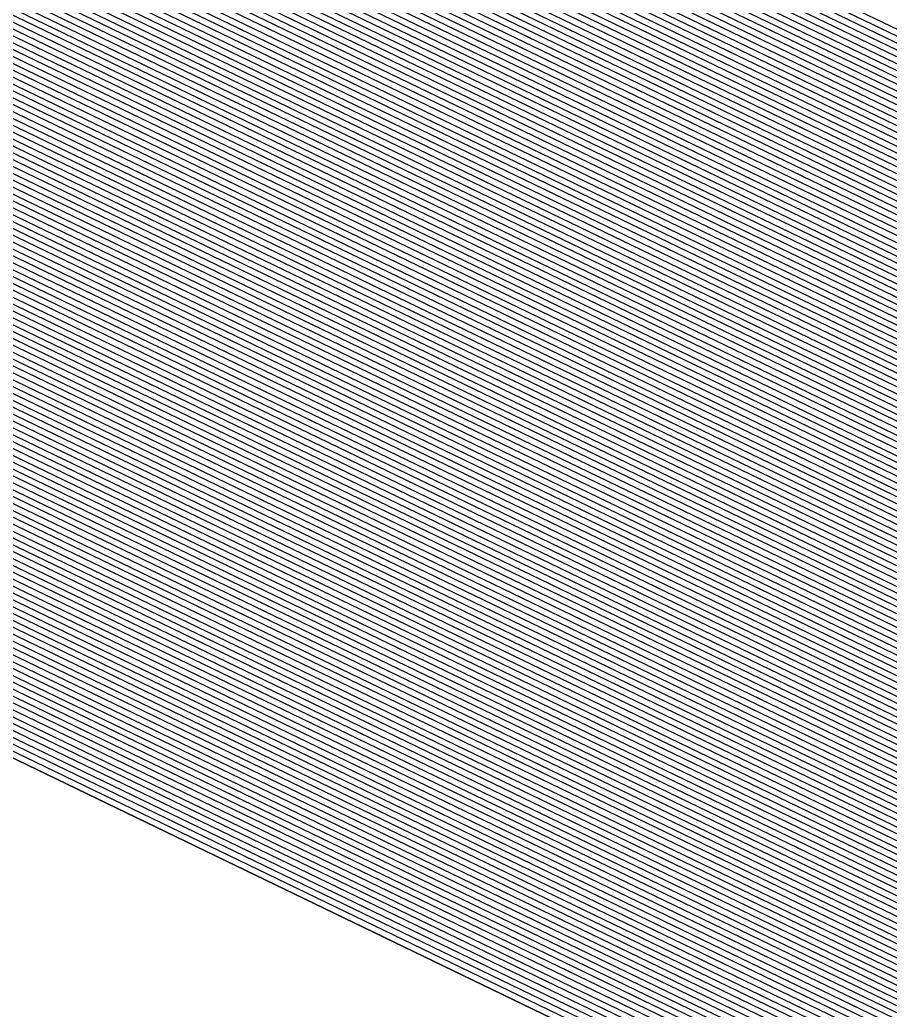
# Model space of a CAD drawing. Extents: x 7084 to 11035, y 13750 to 16729.
# Drawn here: x 8633.76 to 8634.0762, y 15535.5847 to 15535.9448 of the extents above; entities that cross this region are included whole.
import ezdxf

# ---------------------------------------------------------------- set-up
doc = ezdxf.new("R2010")
doc.units = 0
doc.layers.add('Default', color=7, linetype='Continuous')

msp = doc.modelspace()

# ---------------------------------------------------------------- linework, layer by layer
at = {"layer": 'Default'}
for points in [[(8394.48652, 15536.64044), (8572.80624, 15564.07428), (8573.08196, 15564.46488), (8705.67874, 15500.45265), (8706.06804, 15500.35114), (8706.48562, 15500.61213), (8706.05785, 15501.13045), (8705.8166, 15500.8942), (8573.21982, 15564.90643), (8573.46107, 15565.14268), (8766.77713, 15959.30198), (8767.2941, 15959.6696), (8768.1672, 15959.87639), (8907.28024, 16183.6303), (9324.61936, 15895.23642)], [(9884.52249, 16039.10069), (9328.74452, 15891.43067), (9326.84896, 15892.15443), (9324.98788, 15892.80925), (9321.67928, 15892.91265), (8908.53452, 16178.4081), (8770.8196, 15956.90298), (8768.2003, 15956.28262), (8766.64939, 15955.17975), (8575.2762, 15564.98185), (8574.55245, 15564.27309), (8705.8166, 15500.9042), (8706.54036, 15501.61296), (8707.82365, 15500.058), (8706.57091, 15499.27503), (8705.40302, 15499.57955), (8574.13887, 15562.94844), (8573.31172, 15561.77664), (8396.78416, 15534.61852)], [(10196.55539, 15321.77524), (10199.03684, 15332.52819), (10199.10577, 15340.73076), (10174.88826, 15655.81024), (9889.12229, 16029.05818), (9878.71399, 16031.88428), (9331.39963, 15886.46304), (9327.60853, 15887.91056), (9323.88636, 15889.22021), (9317.26916, 15889.427), (8910.41595, 16170.57481), (8774.79821, 15952.44285), (8769.55959, 15951.20213), (8766.45778, 15948.9964), (8577.99891, 15564.74059), (8576.55139, 15563.32308), (8705.8166, 15500.9192), (8707.26411, 15502.33671), (8709.83071, 15499.22679), (8707.32521, 15497.66086), (8704.98945, 15498.26989), (8575.72424, 15560.67378), (8574.06994, 15558.33018), (8400.23062, 15531.58563)], [(8401.37944, 15530.57467), (8574.32268, 15557.18136), (8576.2527, 15559.91556), (8704.85159, 15497.83334), (8707.57665, 15497.1228), (8710.49973, 15498.94972), (8707.50536, 15502.57796), (8705.8166, 15500.9242), (8577.21771, 15563.00641), (8578.90647, 15564.66018), (8766.39391, 15946.93528), (8770.01269, 15949.50864), (8776.12441, 15950.95615), (8911.04309, 16167.96371)], [(8400.78205, 15522.55592), (8403.67708, 15528.55275), (8574.82816, 15554.88372), (8577.30961, 15558.39912), (8704.57587, 15496.96024), (8708.07952, 15496.04668), (8711.83776, 15498.39559), (8707.98787, 15503.06047), (8705.8166, 15500.9342), (8578.55034, 15562.37307), (8580.72161, 15564.49934), (8766.26617, 15942.81304), (8770.91889, 15946.12164), (8778.77681, 15947.98273), (8912.29737, 16162.74151)], [(8339.57665, 15523.77211), (8402.02278, 15520.04), (8405.4003, 15527.03631), (8575.20728, 15553.1605), (8578.1023, 15557.26178), (8704.36909, 15496.30541), (8708.45667, 15495.2396), (8712.84129, 15497.97998), (8708.34975, 15503.42235), (8705.8166, 15500.9417), (8579.54981, 15561.89807), (8582.08296, 15564.37872), (8766.17037, 15939.72137), (8771.59853, 15943.5814), (8780.76612, 15945.75267), (8913.23808, 16158.82486), (9310.65397, 15884.19852)], [(10164.84143, 15650.09507), (9887.91358, 16011.79927), (9867.09697, 16017.45146), (9336.70987, 15876.52779), (9329.12766, 15879.42281), (9321.68331, 15882.04212), (9308.44891, 15882.4557), (8914.17879, 16154.90821), (8782.75542, 15943.52261), (8772.27818, 15941.04116), (8766.07456, 15936.62969), (8583.44431, 15564.25809), (8580.54929, 15561.42307), (8705.8166, 15500.9492), (8708.71162, 15503.78422), (8713.84482, 15497.56438), (8708.83382, 15494.43251), (8704.1623, 15495.65059), (8578.89498, 15556.12445), (8575.58639, 15551.43727), (8407.12353, 15525.51987), (8403.2635, 15517.52409), (8341.31167, 15521.22665)], [(8341.89001, 15520.37817), (8403.67707, 15516.68545), (8407.69794, 15525.01439), (8575.71276, 15550.86286), (8579.15921, 15555.74534), (8704.09337, 15495.43231), (8708.95954, 15494.16348), (8714.17933, 15497.42585), (8708.83225, 15503.90485), (8705.8166, 15500.9517), (8580.88244, 15561.26473), (8583.89809, 15564.21788), (8766.04263, 15935.59913), (8772.50473, 15940.19441), (8783.41852, 15942.77926), (8914.49236, 16153.60266), (9307.71389, 15881.87476), (9321.49972, 15881.44394), (9329.25425, 15878.7155), (9337.15239, 15875.69985), (9866.12889, 16016.24873)], [(10157.3063, 15645.8087), (9887.00704, 15998.85508), (9858.38421, 16006.62685), (9340.69254, 15869.07635), (9330.267, 15873.057), (9320.03103, 15876.65855), (9301.83373, 15877.22722), (8917.00093, 16143.15827), (8788.72332, 15936.83243), (8774.31713, 15933.42043), (8765.78715, 15927.35466), (8587.52836, 15563.89621), (8583.54771, 15559.99805), (8705.8166, 15500.9717), (8709.79726, 15504.86986), (8716.8554, 15496.31757), (8709.96528, 15492.01125), (8703.54193, 15493.68611), (8581.27304, 15552.71246), (8576.72372, 15546.26758), (8412.29322, 15520.97054), (8406.98567, 15509.97635), (8346.51674, 15513.59029)], [(8349.40844, 15509.34786), (8409.05355, 15505.78316), (8415.16527, 15518.44314), (8577.35557, 15543.39553), (8582.59418, 15550.81691), (8703.19729, 15492.59473), (8710.59387, 15490.66611), (8718.52795, 15495.6249), (8710.40039, 15505.47299), (8705.8166, 15500.9842), (8585.21349, 15559.20638), (8589.79728, 15563.69517), (8765.62747, 15922.20187), (8775.44987, 15929.1867), (8792.03883, 15933.11566), (8918.56878, 16136.63052), (9298.15863, 15874.32251)], [(8353.45682, 15503.40846), (8411.94858, 15499.91269), (8419.18614, 15514.90478), (8578.24016, 15539.37466), (8584.44378, 15548.16314), (8702.71478, 15491.0668), (8711.47389, 15488.78291), (8720.86951, 15494.65516), (8711.24477, 15506.31737), (8705.8166, 15501.0017), (8587.5456, 15558.09804), (8592.97377, 15563.41371), (8765.40393, 15914.98796), (8777.03572, 15923.25946), (8796.68053, 15927.91218), (8920.76377, 16127.49167), (9293.01349, 15870.25592)], [(8356.34853, 15499.16604), (8414.01645, 15495.7195), (8422.05819, 15512.37738), (8578.87201, 15536.50261), (8585.76493, 15546.26759), (8702.37014, 15489.97543), (8712.10248, 15487.43777), (8722.54206, 15493.96249), (8711.8479, 15506.9205), (8705.8166, 15501.0142), (8589.21139, 15557.30636), (8595.24269, 15563.21266), (8765.24425, 15909.83516), (8778.16846, 15919.02573), (8799.99604, 15924.19541), (8922.33163, 16120.96393), (9289.33839, 15867.35121), (9316.91005, 15866.48959), (9332.4191, 15861.0327)], [(8357.50521, 15497.46907), (8414.8436, 15494.04222), (8423.20701, 15511.36641), (8579.12475, 15535.35379), (8586.29338, 15545.50937), (8702.23228, 15489.53887), (8712.35392, 15486.89971), (8723.21107, 15493.68543), (8712.08915, 15507.16175), (8705.8166, 15501.0192), (8589.8777, 15556.98969), (8596.15026, 15563.13225), (8765.18038, 15907.77405), (8778.62156, 15917.33223), (8801.32224, 15922.7087), (8922.95877, 16118.35283)], [(10139.72434, 15635.80716), (9884.8918, 15968.65198), (9838.05444, 15981.36941), (9349.98545, 15851.68965), (9332.92548, 15858.20345), (9316.1757, 15864.09689), (9286.39831, 15865.02745), (8923.58591, 16115.74173), (8802.64844, 15921.222), (8779.07466, 15915.63874), (8765.11651, 15905.71293), (8597.05782, 15563.05183), (8590.54402, 15556.67302), (8705.8166, 15501.0242), (8712.3304, 15507.403), (8723.88009, 15493.40836), (8712.60535, 15486.36165), (8702.09442, 15489.10232), (8586.82184, 15544.75115), (8579.37749, 15534.20497), (8424.35583, 15510.35545), (8415.67075, 15492.36495), (8358.66189, 15495.7721)], [(8359.24023, 15494.92361), (8416.08432, 15491.52631), (8424.93024, 15509.84997), (8579.50386, 15533.63056), (8587.08607, 15544.37204), (8702.02549, 15488.88405), (8712.73107, 15486.09262), (8724.2146, 15493.26982), (8712.45103, 15507.52363), (8705.8166, 15501.0267), (8590.87718, 15556.51469), (8597.51161, 15563.01162), (8765.08458, 15904.68237), (8779.30121, 15914.79199), (8803.31154, 15920.47864), (8923.89948, 16114.43618), (9285.66329, 15864.4465)], [(8367.33699, 15483.04482), (8421.87438, 15479.78538), (8432.97197, 15502.77325), (8581.27305, 15525.58883), (8590.78527, 15539.06449), (8701.06048, 15485.82819), (8714.49112, 15482.32622), (8728.89773, 15491.33035), (8714.13979, 15509.21239), (8705.8166, 15501.0617), (8595.54138, 15554.298), (8603.86458, 15562.4487), (8764.63748, 15890.25455), (8782.4729, 15902.93752), (8812.59495, 15910.07169), (8928.28946, 16096.15848), (9275.373, 15856.31332), (9313.4219, 15855.12428), (9334.82439, 15847.59377), (9356.62325, 15839.27058), (9823.53317, 15963.32839), (9883.38091, 15947.07833), (10127.1658, 15628.6632), (10147.82558, 15359.87118)], [(8373.1204, 15474.55997), (8426.01013, 15471.399), (8438.71607, 15497.71844), (8582.53675, 15519.84473), (8593.42755, 15535.27339), (8700.37119, 15483.64544), (8715.74829, 15479.63593), (8732.24282, 15489.945), (8715.34605, 15510.41865), (8705.8166, 15501.0867), (8598.87296, 15552.71465), (8608.40242, 15562.04661), (8764.31813, 15879.94896), (8784.73839, 15894.47005), (8819.22596, 15902.63815), (8931.42517, 16083.10299)], [(8375.43376, 15471.16602), (8427.66443, 15468.04445), (8441.01371, 15495.69652), (8583.04223, 15517.54709), (8594.48447, 15533.75695), (8700.09547, 15482.77233), (8716.25116, 15478.55982), (8733.58086, 15489.39087), (8715.82856, 15510.90116), (8705.8166, 15501.0967), (8600.20559, 15552.08132), (8610.21755, 15561.88577), (8764.1904, 15875.82672), (8785.64459, 15891.08306), (8821.87836, 15899.66474), (8932.67945, 16077.88079), (9265.08272, 15848.18013), (9310.85168, 15846.74984), (9336.5967, 15837.6914), (9362.81852, 15827.67945), (9809.97999, 15946.49009)], [(8378.32546, 15466.9236), (8429.7323, 15463.85126), (8443.88576, 15493.16912), (8583.67408, 15514.67504), (8595.80561, 15531.8614), (8699.75083, 15481.68096), (8716.87975, 15477.21468), (8735.2534, 15488.6982), (8716.43169, 15511.50429), (8705.8166, 15501.1092), (8601.87138, 15551.28964), (8612.48647, 15561.68473), (8764.03072, 15870.67393), (8786.77733, 15886.84932), (8825.19387, 15895.94797), (8934.2473, 16071.35304), (9261.40762, 15845.27543), (9309.93374, 15843.75897), (9337.22967, 15834.15484)], [(10107.90936, 15617.70914), (9881.06421, 15913.99874), (9801.26723, 15935.66548), (9366.80119, 15820.228), (9337.73605, 15831.3256), (9309.1994, 15841.36627), (9258.46754, 15842.95166), (8935.50159, 16066.13085), (8827.84627, 15892.97456), (8787.68353, 15883.46233), (8763.90298, 15866.5517), (8614.30161, 15561.5239), (8603.20401, 15550.6563), (8705.8166, 15501.1192), (8716.91419, 15511.98679), (8736.59144, 15488.14406), (8717.38262, 15476.13856), (8699.47511, 15480.80785), (8596.86252, 15530.34496), (8584.17956, 15512.3774), (8446.1834, 15491.14719), (8431.3866, 15460.4967), (8380.63883, 15463.52966)], [(8382.37385, 15460.9842), (8432.62733, 15457.98079), (8447.90663, 15489.63075), (8584.55867, 15510.65417), (8597.65521, 15529.20763), (8699.26832, 15480.15303), (8717.75978, 15475.33148), (8737.59497, 15487.72846), (8717.27607, 15512.34867), (8705.8166, 15501.1267), (8604.20349, 15550.1813), (8615.66296, 15561.40327), (8763.80717, 15863.46002), (8788.36318, 15880.92209), (8829.83557, 15890.74449), (8936.4423, 16062.2142), (9256.26248, 15841.20883)], [(8391.6273, 15447.40844), (8439.24453, 15444.56258), (8457.09718, 15481.54306), (8586.5806, 15501.46362), (8601.88286, 15523.14186), (8698.16545, 15476.66062), (8719.77126, 15471.02702), (8742.94711, 15485.51191), (8719.20609, 15514.27869), (8705.8166, 15501.1667), (8609.53401, 15547.64794), (8622.9235, 15560.75993), (8763.29622, 15846.97108), (8791.98797, 15867.37413), (8840.44518, 15878.85083), (8941.45943, 16041.32541), (9244.50215, 15831.91377)], [(8392.78398, 15445.71147), (8440.07167, 15442.88531), (8458.246, 15480.5321), (8586.83334, 15500.3148), (8602.41132, 15522.38364), (8698.02759, 15476.22407), (8720.02269, 15470.48896), (8743.61613, 15485.23484), (8719.44734, 15514.51994), (8705.8166, 15501.1717), (8610.20033, 15547.33127), (8623.83106, 15560.67951), (8763.23235, 15844.90996), (8792.44107, 15865.68063), (8841.77138, 15877.36413), (8942.08657, 16038.71431)], [(8116.07554, 15274.47848), (8406.08581, 15426.19631), (8449.5839, 15423.59663), (8471.45743, 15468.90605), (8589.73985, 15487.10337), (8608.48858, 15513.66411), (8696.44222, 15471.20373), (8722.9142, 15464.3013), (8751.30984, 15482.04856), (8722.22174, 15517.29434), (8705.8166, 15501.2292), (8617.86295, 15543.68957), (8634.26809, 15559.75471), (8762.49784, 15821.20711), (8797.6517, 15846.20544), (8857.0227, 15860.26699), (8949.29869, 16008.68667)], [(10062.69861, 15591.99089), (9875.625, 15836.33362), (9748.99066, 15870.71779), (9390.69725, 15775.51935), (9344.57212, 15793.13075), (9299.2857, 15809.06486), (9218.77644, 15811.5808), (8952.43439, 15995.63117), (8863.65371, 15852.83345), (8799.91719, 15837.73797), (8762.17849, 15810.90152), (8638.80593, 15559.35262), (8621.19453, 15542.10623), (8705.8166, 15501.2542), (8723.428, 15518.5006), (8754.65493, 15480.66322), (8724.17138, 15461.61101), (8695.75293, 15469.02098), (8611.13086, 15509.873), (8591.00356, 15481.35928), (8477.20152, 15463.85125), (8453.71965, 15415.21025), (8411.86921, 15417.71145), (8132.84418, 15271.74051)], [(8136.19791, 15271.19292), (8413.02589, 15416.01448), (8454.5468, 15413.53298), (8478.35034, 15462.84029), (8591.2563, 15480.21046), (8611.65932, 15509.11478), (8695.61507, 15468.58443), (8724.42281, 15461.07296), (8755.32395, 15480.38615), (8723.66925, 15518.74185), (8705.8166, 15501.2592), (8621.86085, 15541.78956), (8639.71349, 15559.2722), (8762.11462, 15808.84041), (8800.37029, 15836.04447), (8864.97991, 15851.34675), (8953.06153, 15993.02007), (9217.3064, 15810.41892), (9298.91852, 15807.86851), (9344.82531, 15791.71612), (9391.58229, 15773.86348), (9747.05449, 15868.31232)], [(8147.93596, 15269.27634), (8417.07428, 15410.07509), (8457.44182, 15407.66251), (8482.37121, 15459.30192), (8592.14089, 15476.18959), (8613.50892, 15506.46101), (8695.13257, 15467.0565), (8725.30284, 15459.18976), (8757.66551, 15479.41641), (8724.51363, 15519.58623), (8705.8166, 15501.2767), (8624.19295, 15540.68121), (8642.88998, 15558.99074), (8761.89107, 15801.62649), (8801.95613, 15830.11724), (8869.62162, 15846.14327), (8955.25653, 15983.88123)], [(8161.35087, 15267.08597), (8421.701, 15403.2872), (8460.75043, 15400.95341), (8486.96649, 15455.25808), (8593.15185, 15471.59431), (8615.62275, 15503.42813), (8694.58113, 15465.31029), (8726.30858, 15457.03753), (8760.34159, 15478.30814), (8725.47864, 15520.55124), (8705.8166, 15501.2967), (8626.85821, 15539.41454), (8646.52025, 15558.66907), (8761.6356, 15793.38202), (8803.76853, 15823.34326), (8874.92642, 15840.19644), (8957.76509, 15973.43683), (9206.2811, 15801.70479), (9296.16472, 15798.8959), (9346.72422, 15781.10644), (9398.22008, 15761.44441), (9732.53323, 15850.2713)], [(8168.05833, 15265.99078), (8424.01436, 15399.89326), (8462.40473, 15397.59885), (8489.26413, 15453.23616), (8593.65733, 15469.29667), (8616.67966, 15501.91169), (8694.30542, 15464.43719), (8726.81145, 15455.96141), (8761.67962, 15477.754), (8725.96114, 15521.03374), (8705.8166, 15501.3067), (8628.19084, 15538.7812), (8648.33539, 15558.50824), (8761.50785, 15789.25979), (8804.67472, 15819.95627), (8877.57883, 15837.22302), (8959.01937, 15968.21463), (9203.34102, 15799.38103), (9295.43037, 15796.5032)], [(8282.4919, 15801.4497), (8572.5535, 15565.2231), (8705.8166, 15500.8892), (8572.5535, 15565.2231), (8766.841, 15961.3631)], [(8393.91211, 15537.14592), (8572.67987, 15564.64869), (8572.81773, 15564.84399), (8705.74767, 15500.67092), (8705.94232, 15500.62017), (8706.15111, 15500.75067), (8705.93723, 15501.00983), (8705.8166, 15500.8917), (8572.88666, 15565.06477), (8573.00728, 15565.18289), (8766.80906, 15960.33254)], [(8395.06093, 15536.13496), (8572.93261, 15563.49987), (8573.34619, 15564.08577), (8705.60981, 15500.23437), (8706.19375, 15500.08211), (8706.82013, 15500.4736), (8706.17848, 15501.25108), (8705.8166, 15500.8967), (8573.55297, 15564.7481), (8573.91485, 15565.10247), (8766.74519, 15958.27142)], [(8395.63534, 15535.62948), (8573.05898, 15562.92546), (8573.61041, 15563.70666), (8705.54088, 15500.0161), (8706.31947, 15499.81309), (8707.15464, 15500.33506), (8706.2991, 15501.3717), (8705.8166, 15500.8992), (8573.88613, 15564.58976), (8574.36864, 15565.06227), (8766.71326, 15957.24087)], [(8573.87464, 15563.32755), (8705.47195, 15499.79782), (8706.44519, 15499.54406), (8707.48915, 15500.19653), (8706.41973, 15501.49233), (8705.8166, 15500.9017), (8574.21929, 15564.43143), (8574.82242, 15565.02206), (8766.68132, 15956.21031)], [(8397.35857, 15534.11304), (8573.43809, 15561.20223), (8574.4031, 15562.56933), (8705.3341, 15499.36127), (8706.69662, 15499.006), (8708.15816, 15499.91946), (8706.66098, 15501.73358), (8705.8166, 15500.9067), (8574.8856, 15564.11476), (8575.72999, 15564.94164), (8766.61745, 15954.14919), (8768.42684, 15955.43587)], [(8397.93298, 15533.60756), (8573.56446, 15560.62782), (8574.66733, 15562.19022), (8705.26517, 15499.143), (8706.82234, 15498.73697), (8708.49267, 15499.78093), (8706.78161, 15501.85421), (8705.8166, 15500.9092), (8575.21876, 15563.95642), (8576.18377, 15564.90143), (8766.58552, 15953.11863)], [(8398.50739, 15533.10208), (8573.69083, 15560.05341), (8574.93156, 15561.81111), (8705.19624, 15498.92472), (8706.94806, 15498.46794), (8708.82718, 15499.64239), (8706.90223, 15501.97483), (8705.8166, 15500.9117), (8575.55192, 15563.79809), (8576.63755, 15564.86122), (8766.55358, 15952.08807)], [(8399.0818, 15532.5966), (8573.8172, 15559.479), (8575.19578, 15561.432), (8705.12731, 15498.70644), (8707.07378, 15498.19891), (8709.16169, 15499.50386), (8707.02286, 15502.09546), (8705.8166, 15500.9142), (8575.88508, 15563.63975), (8577.09134, 15564.82101), (8766.52165, 15951.05751)], [(8399.65621, 15532.09111), (8573.94357, 15558.90459), (8575.46001, 15561.05289), (8705.05838, 15498.48817), (8707.19949, 15497.92988), (8709.4962, 15499.36532), (8707.14349, 15502.21609), (8705.8166, 15500.9167), (8576.21824, 15563.48142), (8577.54512, 15564.7808), (8766.48971, 15950.02695)], [(8400.80503, 15531.08015), (8574.19631, 15557.75577), (8575.98847, 15560.29467), (8704.92052, 15498.05162), (8707.45093, 15497.39183), (8710.16522, 15499.08826), (8707.38474, 15502.45734), (8705.8166, 15500.9217), (8576.88455, 15563.16475), (8578.45269, 15564.70039), (8766.42585, 15947.96584)], [(8399.54133, 15525.07183), (8401.95385, 15530.06919), (8574.44905, 15556.60695), (8576.51693, 15559.53645), (8704.78266, 15497.61507), (8707.70236, 15496.85377), (8710.83424, 15498.81119), (8707.62599, 15502.69859), (8705.8166, 15500.9267), (8577.55087, 15562.84808), (8579.36026, 15564.61997), (8766.36197, 15945.90472)], [(8399.9549, 15524.23319), (8402.52826, 15529.56371), (8574.57542, 15556.03254), (8576.78116, 15559.15734), (8704.71373, 15497.39679), (8707.82808, 15496.58474), (8711.16875, 15498.67265), (8707.74662, 15502.81922), (8705.8166, 15500.9292), (8577.88402, 15562.68974), (8579.81404, 15564.57976), (8766.33004, 15944.87416)], [(8400.36848, 15523.39455), (8403.10267, 15529.05823), (8574.70179, 15555.45813), (8577.04538, 15558.77823), (8704.6448, 15497.17852), (8707.9538, 15496.31571), (8711.50325, 15498.53412), (8707.86724, 15502.93984), (8705.8166, 15500.9317), (8578.21718, 15562.53141), (8580.26782, 15564.53955), (8766.2981, 15943.8436)], [(8340.15499, 15522.92362), (8402.43635, 15519.20136), (8405.97471, 15526.53083), (8575.33365, 15552.58609), (8578.36653, 15556.88267), (8704.30016, 15496.08714), (8708.58239, 15494.97057), (8713.1758, 15497.84145), (8708.47037, 15503.54297), (8705.8166, 15500.9442), (8579.88297, 15561.73974), (8582.53674, 15564.33851), (8766.13843, 15938.69081), (8771.82508, 15942.73466)], [(8577.57384, 15558.02001), (8704.50694, 15496.74197), (8708.20524, 15495.77766), (8712.17227, 15498.25705), (8708.10849, 15503.18109), (8705.8166, 15500.9367), (8578.8835, 15562.21474), (8581.17539, 15564.45913), (8766.23423, 15941.78248)], [(8401.6092, 15520.87864), (8404.82589, 15527.54179), (8575.08091, 15553.7349), (8577.83807, 15557.6409), (8704.43801, 15496.52369), (8708.33095, 15495.50863), (8712.50678, 15498.11852), (8708.22912, 15503.30172), (8705.8166, 15500.9392), (8579.21666, 15562.0564), (8581.62918, 15564.41892), (8766.2023, 15940.75193)], [(8575.46002, 15552.01168), (8578.63076, 15556.50356), (8704.23123, 15495.86886), (8708.70811, 15494.70154), (8713.51031, 15497.70292), (8708.591, 15503.6636), (8705.8166, 15500.9467), (8580.21613, 15561.5814), (8582.99053, 15564.2983), (8766.10649, 15937.66025)], [(8408.27235, 15524.50891), (8575.83913, 15550.28845), (8579.42344, 15555.36623), (8704.02444, 15495.21404), (8709.08526, 15493.89445), (8714.51384, 15497.28731), (8708.95288, 15504.02548), (8705.8166, 15500.9542), (8581.2156, 15561.1064), (8584.35188, 15564.17767), (8766.01069, 15934.56857)], [(8343.04669, 15518.6812), (8404.50423, 15515.00817), (8408.84676, 15524.00343), (8575.9655, 15549.71404), (8579.68767, 15554.98712), (8703.95551, 15494.99576), (8709.21098, 15493.62543), (8714.84835, 15497.14878), (8709.0735, 15504.1461), (8705.8166, 15500.9567), (8581.54876, 15560.94806), (8584.80566, 15564.13746), (8765.97876, 15933.53801)], [(8709.19413, 15504.26673), (8705.8166, 15500.9592), (8581.88192, 15560.78973), (8585.25945, 15564.09726), (8765.94682, 15932.50746)], [(8765.91489, 15931.4769), (8585.71323, 15564.05705), (8582.21507, 15560.63139), (8705.8166, 15500.9617), (8709.31475, 15504.38735), (8715.51736, 15496.87171), (8709.46241, 15493.08737), (8703.81765, 15494.55921), (8580.21613, 15554.2289), (8576.21824, 15548.56522), (8409.99558, 15522.99247), (8405.33137, 15513.3309), (8344.20337, 15516.98423)], [(8709.43538, 15504.50798), (8705.8166, 15500.9642), (8582.54823, 15560.47306), (8586.16701, 15564.01684), (8765.88295, 15930.44634)], [(8345.36006, 15515.28726), (8406.15853, 15511.65362), (8411.1444, 15521.9815), (8576.47098, 15547.4164), (8580.74458, 15553.47068), (8703.67979, 15494.12266), (8709.71385, 15492.54931), (8716.18638, 15496.59464), (8709.55601, 15504.62861), (8705.8166, 15500.9667), (8582.88139, 15560.31472), (8586.6208, 15563.97663), (8765.85102, 15929.41578)], [(8352.30014, 15505.10543), (8411.12143, 15501.58997), (8418.03732, 15515.91574), (8577.98742, 15540.52348), (8583.91533, 15548.92136), (8702.85264, 15491.50335), (8711.22246, 15489.32097), (8720.20049, 15494.93223), (8711.00352, 15506.07612), (8705.8166, 15500.9967), (8586.87928, 15558.41471), (8592.0662, 15563.49412), (8765.4678, 15917.04907), (8776.58262, 15924.95296), (8795.35433, 15929.39889)], [(8765.81908, 15928.38522), (8587.07458, 15563.93642), (8583.21455, 15560.15639), (8705.8166, 15500.9692), (8709.67663, 15504.74923), (8716.52089, 15496.45611), (8709.83956, 15492.28028)], [(8347.09508, 15512.7418), (8407.39925, 15509.13771), (8412.86763, 15520.46506), (8576.85009, 15545.69317), (8581.53727, 15552.33335), (8703.47301, 15493.46783), (8710.091, 15491.74222), (8717.18991, 15496.17904), (8709.91788, 15504.99048), (8705.8166, 15500.9742), (8583.88086, 15559.83972), (8587.98215, 15563.856), (8765.75521, 15926.3241)], [(8347.67342, 15511.89332), (8407.81283, 15508.29907), (8413.44204, 15519.95958), (8576.97646, 15545.11876), (8581.8015, 15551.95424), (8703.40408, 15493.24956), (8710.21672, 15491.4732), (8717.52442, 15496.04051), (8710.03851, 15505.11111), (8705.8166, 15500.9767), (8584.21402, 15559.68138), (8588.43593, 15563.81579), (8765.72328, 15925.29354)], [(8765.69134, 15924.26298), (8588.88971, 15563.77558), (8584.54718, 15559.52305), (8705.8166, 15500.9792), (8710.15914, 15505.23174), (8717.85893, 15495.90197), (8710.34244, 15491.20417), (8703.33515, 15493.03128), (8582.06573, 15551.57513), (8577.10283, 15544.54435), (8414.01645, 15519.4541), (8408.2264, 15507.46043), (8348.25176, 15511.04483)], [(8348.8301, 15510.19635), (8408.63998, 15506.62179), (8414.59086, 15518.94862), (8577.2292, 15543.96994), (8582.32995, 15551.19602), (8703.26622, 15492.81301), (8710.46815, 15490.93514), (8718.19344, 15495.76344), (8710.27976, 15505.35236), (8705.8166, 15500.9817), (8584.88034, 15559.36471), (8589.3435, 15563.73538), (8765.65941, 15923.23243)], [(8349.98678, 15508.49938), (8409.46712, 15504.94452), (8415.73968, 15517.93766), (8577.48194, 15542.82112), (8582.85841, 15550.4378), (8703.12836, 15492.37646), (8710.71959, 15490.39708), (8718.86246, 15495.48637), (8710.52101, 15505.59361), (8705.8166, 15500.9867), (8585.54665, 15559.04804), (8590.25107, 15563.65496), (8765.59554, 15921.17131)], [(8350.56512, 15507.65089), (8409.8807, 15504.10588), (8416.31409, 15517.43218), (8577.60831, 15542.24671), (8583.12264, 15550.05869), (8703.05943, 15492.15818), (8710.84531, 15490.12805), (8719.19696, 15495.34784), (8710.64164, 15505.71424), (8705.8166, 15500.9892), (8585.87981, 15558.88971), (8590.70485, 15563.61475), (8765.5636, 15920.14075)], [(8351.14346, 15506.8024), (8410.29428, 15503.26724), (8416.8885, 15516.9267), (8577.73468, 15541.6723), (8583.38687, 15549.67958), (8702.9905, 15491.9399), (8710.97102, 15489.85902), (8719.53147, 15495.2093), (8710.76227, 15505.83487), (8705.8166, 15500.9917), (8586.21297, 15558.73138), (8591.15863, 15563.57454), (8765.53167, 15919.11019)], [(8351.7218, 15505.95392), (8410.70785, 15502.4286), (8417.46291, 15516.42122), (8577.86105, 15541.09789), (8583.6511, 15549.30047), (8702.92157, 15491.72163), (8711.09674, 15489.59), (8719.86598, 15495.07077), (8710.88289, 15505.95549), (8705.8166, 15500.9942), (8586.54613, 15558.57304), (8591.61242, 15563.53433), (8765.49973, 15918.07963)], [(8362.71027, 15489.8327), (8418.56577, 15486.49448), (8428.37669, 15506.81709), (8580.26209, 15530.18411), (8588.67144, 15542.09737), (8701.61192, 15487.57439), (8713.48538, 15484.47845), (8726.22166, 15492.43862), (8713.17479, 15508.24739), (8705.8166, 15501.0417), (8592.87612, 15555.56468), (8600.23431, 15562.77037), (8764.89296, 15898.49902), (8780.6605, 15909.7115), (8807.29015, 15916.01852)], [(8765.37199, 15913.9574), (8593.42755, 15563.3735), (8587.87876, 15557.9397), (8705.8166, 15501.0042), (8711.3654, 15506.438), (8721.20402, 15494.51663), (8711.59961, 15488.51388), (8702.64585, 15490.84853), (8584.70801, 15547.78403), (8578.36653, 15538.80025), (8419.76055, 15514.3993), (8412.36215, 15499.07405), (8354.03516, 15502.55998)], [(8354.6135, 15501.71149), (8412.77572, 15498.23541), (8420.33496, 15513.89382), (8578.4929, 15538.22584), (8584.97224, 15547.40492), (8702.57693, 15490.63025), (8711.72533, 15488.24485), (8721.53853, 15494.3781), (8711.48602, 15506.55862), (8705.8166, 15501.0067), (8588.21191, 15557.78137), (8593.88134, 15563.33329), (8765.34006, 15912.92684)], [(8355.19184, 15500.86301), (8413.1893, 15497.39678), (8420.90937, 15513.38834), (8578.61927, 15537.65143), (8585.23647, 15547.02581), (8702.508, 15490.41198), (8711.85105, 15487.97582), (8721.87304, 15494.23956), (8711.60665, 15506.67925), (8705.8166, 15501.0092), (8588.54507, 15557.62303), (8594.33512, 15563.29308), (8765.30812, 15911.89628)], [(8765.27619, 15910.86572), (8594.7889, 15563.25287), (8588.87823, 15557.4647), (8705.8166, 15501.0117), (8711.72727, 15506.79987), (8722.20755, 15494.10103), (8711.97676, 15487.70679), (8702.43907, 15490.1937), (8585.5007, 15546.6467), (8578.74564, 15537.07702), (8421.48378, 15512.88286), (8413.60288, 15496.55814), (8355.77018, 15500.01452)], [(8356.92687, 15498.31755), (8414.43002, 15494.88086), (8422.6326, 15511.87189), (8578.99838, 15535.9282), (8586.02915, 15545.88848), (8702.30121, 15489.75715), (8712.2282, 15487.16874), (8722.87657, 15493.82396), (8711.96853, 15507.04113), (8705.8166, 15501.0167), (8589.54455, 15557.14803), (8595.69647, 15563.17245), (8765.21232, 15908.8046)], [(8363.86695, 15488.13573), (8419.39293, 15484.81721), (8429.52551, 15505.80613), (8580.51483, 15529.03529), (8589.1999, 15541.33915), (8701.47406, 15487.13784), (8713.73681, 15483.94039), (8726.89067, 15492.16155), (8713.41604, 15508.48864), (8705.8166, 15501.0467), (8593.54244, 15555.24801), (8601.14188, 15562.68995), (8764.82909, 15896.4379), (8781.1136, 15908.01801)], [(8415.25718, 15493.20359), (8423.78142, 15510.86093), (8579.25112, 15534.77938), (8586.55761, 15545.13026), (8702.16335, 15489.3206), (8712.47964, 15486.63068), (8723.54558, 15493.54689), (8712.20978, 15507.28238), (8705.8166, 15501.0217), (8590.21086, 15556.83136), (8596.60404, 15563.09204), (8765.14845, 15906.74349)], [(8359.81857, 15494.07513), (8416.4979, 15490.68767), (8425.50465, 15509.34449), (8579.63023, 15533.05615), (8587.3503, 15543.99293), (8701.95656, 15488.66577), (8712.85679, 15485.82359), (8724.54911, 15493.13129), (8712.57166, 15507.64426), (8705.8166, 15501.0292), (8591.21033, 15556.35635), (8597.96539, 15562.97141), (8765.05264, 15903.65181)], [(8426.07906, 15508.83901), (8579.7566, 15532.48174), (8587.61452, 15543.61382), (8701.88763, 15488.4475), (8712.98251, 15485.55457), (8724.88362, 15492.99276), (8712.69228, 15507.76488), (8705.8166, 15501.0317), (8591.54349, 15556.19802), (8598.41917, 15562.9312), (8765.02071, 15902.62125)], [(8705.8166, 15501.0342), (8591.87665, 15556.03968), (8598.87296, 15562.89099), (8764.98877, 15901.59069)], [(8764.95684, 15900.56013), (8599.32674, 15562.85078), (8592.20981, 15555.88135), (8705.8166, 15501.0367), (8712.93353, 15508.00613), (8725.55264, 15492.71569), (8713.23394, 15485.01651), (8701.74977, 15488.01095), (8588.14298, 15542.8556), (8580.00934, 15531.33292), (8427.22788, 15507.82805), (8417.73862, 15488.17176), (8361.55359, 15491.52967)], [(8362.13193, 15490.68118), (8418.1522, 15487.33312), (8427.80228, 15507.32257), (8580.13572, 15530.75852), (8588.40721, 15542.47649), (8701.68085, 15487.79267), (8713.35966, 15484.74748), (8725.88715, 15492.57715), (8713.05416, 15508.12676), (8705.8166, 15501.0392), (8592.54297, 15555.72302), (8599.78053, 15562.81058), (8764.9249, 15899.52958)], [(8726.55617, 15492.30008), (8713.29541, 15508.36801), (8705.8166, 15501.0442), (8593.20928, 15555.40635), (8600.68809, 15562.73016), (8764.86103, 15897.46846)], [(8364.44529, 15487.28724), (8419.8065, 15483.97857), (8430.09992, 15505.30065), (8580.6412, 15528.46088), (8589.46412, 15540.96004), (8701.40513, 15486.91957), (8713.86253, 15483.67136), (8727.22518, 15492.02302), (8713.53666, 15508.60926), (8705.8166, 15501.0492), (8593.8756, 15555.08968), (8601.59566, 15562.64974), (8764.79716, 15895.40734)], [(8764.76522, 15894.37678), (8602.04944, 15562.60953), (8594.20875, 15554.93134), (8705.8166, 15501.0517), (8713.65729, 15508.72989), (8727.55969, 15491.88448), (8713.98825, 15483.40234)], [(8580.89394, 15527.31206), (8589.99258, 15540.20182), (8701.26727, 15486.48302), (8714.11396, 15483.13331), (8727.8942, 15491.74595), (8713.77792, 15508.85052), (8705.8166, 15501.0542), (8594.54191, 15554.77301), (8602.50323, 15562.56932), (8764.73329, 15893.34622)], [(8764.70135, 15892.31566), (8602.95701, 15562.52911), (8594.87507, 15554.61467), (8705.8166, 15501.0567), (8713.89854, 15508.97114), (8728.22871, 15491.60741), (8714.23968, 15482.86428), (8701.19834, 15486.26474), (8590.25681, 15539.82271), (8581.02031, 15526.73765), (8431.82315, 15503.78421), (8421.04723, 15481.46265), (8366.18031, 15484.74179)], [(8374.85542, 15472.01451), (8427.25085, 15468.88308), (8440.4393, 15496.202), (8582.91586, 15518.1215), (8594.22024, 15534.13606), (8700.1644, 15482.99061), (8716.12545, 15478.82885), (8733.24635, 15489.5294), (8715.70793, 15510.78053), (8705.8166, 15501.0942), (8599.87244, 15552.23965), (8609.76377, 15561.92598), (8764.22233, 15876.85728), (8785.41804, 15891.92981)], [(8366.75865, 15483.8933), (8421.4608, 15480.62402), (8432.39756, 15503.27873), (8581.14668, 15526.16324), (8590.52104, 15539.4436), (8701.12941, 15486.04647), (8714.3654, 15482.59525), (8728.56322, 15491.46888), (8714.01917, 15509.09177), (8705.8166, 15501.0592), (8595.20823, 15554.45634), (8603.4108, 15562.48891), (8764.66942, 15891.28511)], [(8764.60555, 15889.22399), (8604.31836, 15562.40849), (8595.87454, 15554.13967), (8705.8166, 15501.0642), (8714.26042, 15509.33302), (8729.23224, 15491.19181), (8714.61684, 15482.05719)], [(8368.49368, 15481.34785), (8422.70153, 15478.1081), (8434.12079, 15501.76228), (8581.52579, 15524.44001), (8591.31372, 15538.30627), (8700.92262, 15485.39164), (8714.74255, 15481.78816), (8729.56675, 15491.05328), (8714.38105, 15509.45365), (8705.8166, 15501.0667), (8596.2077, 15553.98133), (8604.77215, 15562.36828), (8764.57361, 15888.19343)], [(8369.07202, 15480.49936), (8423.1151, 15477.26946), (8434.6952, 15501.2568), (8581.65216, 15523.8656), (8591.57795, 15537.92716), (8700.85369, 15485.17336), (8714.86827, 15481.51914), (8729.90126, 15490.91474), (8714.50167, 15509.57427), (8705.8166, 15501.0692), (8596.54086, 15553.823), (8605.22593, 15562.32807), (8764.54168, 15887.16287)], [(8705.8166, 15501.0717), (8596.87402, 15553.66466), (8605.67971, 15562.28786), (8764.50974, 15886.13231)], [(8435.84402, 15500.24584), (8581.9049, 15522.71678), (8592.10641, 15537.16894), (8700.71584, 15484.73681), (8715.11971, 15480.98108), (8730.57027, 15490.63768), (8714.74292, 15509.81552), (8705.8166, 15501.0742), (8597.20717, 15553.50633), (8606.1335, 15562.24765), (8764.47781, 15885.10175)], [(8370.80704, 15477.95391), (8424.35583, 15474.75355), (8436.41843, 15499.74036), (8582.03127, 15522.14237), (8592.37064, 15536.78983), (8700.64691, 15484.51854), (8715.24542, 15480.71205), (8730.90478, 15490.49914), (8714.86355, 15509.93615), (8705.8166, 15501.0767), (8597.54033, 15553.34799), (8606.58728, 15562.20744), (8764.44588, 15884.07119)], [(8714.98418, 15510.05678), (8705.8166, 15501.0792), (8597.87349, 15553.18966), (8607.04106, 15562.16724), (8764.41394, 15883.04063)], [(8371.96372, 15476.25694), (8425.18297, 15473.07627), (8437.56725, 15498.7294), (8582.28401, 15520.99355), (8592.89909, 15536.03161), (8700.50905, 15484.08199), (8715.49686, 15480.17399), (8731.5738, 15490.22207), (8715.1048, 15510.1774), (8705.8166, 15501.0817), (8598.20665, 15553.03132), (8607.49485, 15562.12703), (8764.382, 15882.01008)], [(8764.35007, 15880.97952), (8607.94863, 15562.08682), (8598.5398, 15552.87299), (8705.8166, 15501.0842), (8715.22543, 15510.29803), (8731.90831, 15490.08354), (8715.62258, 15479.90496), (8700.44012, 15483.86371), (8593.16332, 15535.6525), (8582.41038, 15520.41914), (8438.14166, 15498.22392), (8425.59655, 15472.23764), (8372.54206, 15475.40845)], [(8439.29048, 15497.21296), (8582.66312, 15519.27032), (8593.69178, 15534.89428), (8700.30226, 15483.42716), (8715.87401, 15479.36691), (8732.57733, 15489.80647), (8715.46668, 15510.53928), (8705.8166, 15501.0892), (8599.20612, 15552.55632), (8608.8562, 15562.0064), (8764.2862, 15878.9184)], [(8439.86489, 15496.70748), (8582.78949, 15518.69591), (8593.95601, 15534.51517), (8700.23333, 15483.20888), (8715.99973, 15479.09788), (8732.91184, 15489.66794), (8715.58731, 15510.65991), (8705.8166, 15501.0917), (8599.53928, 15552.39799), (8609.30998, 15561.96619), (8764.25426, 15877.88784)], [(8376.0121, 15470.31754), (8428.078, 15467.20581), (8441.58812, 15495.19104), (8583.1686, 15516.97268), (8594.74869, 15533.37784), (8700.02654, 15482.55406), (8716.37688, 15478.29079), (8733.91537, 15489.25233), (8715.94918, 15511.02178), (8705.8166, 15501.0992), (8600.53875, 15551.92298), (8610.67134, 15561.84557), (8764.15846, 15874.79617)], [(8387.00057, 15454.19632), (8435.93592, 15451.27169), (8452.5019, 15485.58691), (8585.56964, 15506.0589), (8599.76904, 15526.17474), (8698.71689, 15478.40682), (8718.76552, 15473.17925), (8740.27104, 15486.62019), (8718.24108, 15513.31368), (8705.8166, 15501.1467), (8606.86875, 15548.91462), (8619.29323, 15561.0816), (8763.5517, 15855.21555), (8790.17557, 15874.14811)], [(8376.59044, 15469.46905), (8428.49158, 15466.36717), (8442.16253, 15494.68556), (8583.29497, 15516.39827), (8595.01292, 15532.99873), (8699.95761, 15482.33578), (8716.5026, 15478.02176), (8734.24987, 15489.1138), (8716.06981, 15511.14241), (8705.8166, 15501.1017), (8600.87191, 15551.76465), (8611.12512, 15561.80536), (8764.12652, 15873.76561)], [(8377.16878, 15468.62057), (8428.90515, 15465.52853), (8442.73694, 15494.18008), (8583.42134, 15515.82386), (8595.27715, 15532.61962), (8699.88868, 15482.11751), (8716.62832, 15477.75273), (8734.58438, 15488.97527), (8716.19044, 15511.26304), (8705.8166, 15501.1042), (8601.20507, 15551.60631), (8611.5789, 15561.76515), (8764.09459, 15872.73505)], [(8764.06265, 15871.70449), (8612.03269, 15561.72494), (8601.53822, 15551.44798), (8705.8166, 15501.1067), (8716.31106, 15511.38366), (8734.91889, 15488.83673), (8716.75404, 15477.48371), (8699.81976, 15481.89923), (8595.54138, 15532.24051), (8583.54771, 15515.24945), (8443.31135, 15493.6746), (8429.31872, 15464.68989), (8377.74712, 15467.77208)], [(8763.99878, 15869.64337), (8612.94025, 15561.64452), (8602.20454, 15551.13131), (8705.8166, 15501.1117), (8716.55231, 15511.62491), (8735.58791, 15488.55966), (8717.00547, 15476.94565), (8699.6819, 15481.46268), (8596.06984, 15531.48229), (8583.80045, 15514.10063), (8444.46017, 15492.66364), (8430.14588, 15463.01262), (8378.9038, 15466.07511)], [(8379.48214, 15465.22663), (8430.55945, 15462.17398), (8445.03458, 15492.15815), (8583.92682, 15513.52622), (8596.33406, 15531.10318), (8699.61297, 15481.2444), (8717.13119, 15476.67662), (8735.92242, 15488.42113), (8716.67294, 15511.74554), (8705.8166, 15501.1142), (8602.5377, 15550.97297), (8613.39404, 15561.60431), (8763.96685, 15868.61281)], [(8716.79357, 15511.86617), (8705.8166, 15501.1167), (8602.87086, 15550.81464), (8613.84782, 15561.5641), (8763.93491, 15867.58225)], [(8392.20564, 15446.55995), (8439.6581, 15443.72394), (8457.67159, 15481.03758), (8586.70697, 15500.88921), (8602.14709, 15522.76275), (8698.09652, 15476.44234), (8719.89698, 15470.75799), (8743.28162, 15485.37338), (8719.32671, 15514.39931), (8705.8166, 15501.1692), (8609.86717, 15547.48961), (8623.37728, 15560.71972), (8763.26428, 15845.94052), (8792.21452, 15866.52738)], [(8381.21717, 15462.68117), (8431.80018, 15459.65807), (8446.75781, 15490.64171), (8584.30593, 15511.80299), (8597.12675, 15529.96585), (8699.40618, 15480.58958), (8717.50834, 15475.86953), (8736.92595, 15488.00553), (8717.03482, 15512.10742), (8705.8166, 15501.1217), (8603.53717, 15550.49797), (8614.75539, 15561.48369), (8763.87104, 15865.52114)], [(8763.83911, 15864.49058), (8615.20917, 15561.44348), (8603.87033, 15550.33963), (8705.8166, 15501.1242), (8717.15544, 15512.22804), (8737.26046, 15487.86699), (8717.63406, 15475.6005), (8699.33725, 15480.3713), (8597.39098, 15529.58674), (8584.4323, 15511.22858), (8447.33222, 15490.13623), (8432.21375, 15458.81943), (8381.79551, 15461.83269)], [(8394.519, 15443.16601), (8441.3124, 15440.36939), (8459.96923, 15479.01566), (8587.21245, 15498.59157), (8603.20401, 15521.24631), (8697.82081, 15475.56924), (8720.39985, 15469.68187), (8744.61966, 15484.81924), (8719.80922, 15514.88182), (8705.8166, 15501.1792), (8611.1998, 15546.85627), (8625.19241, 15560.55889), (8763.13654, 15841.81828), (8793.12071, 15863.14039)], [(8705.8166, 15501.1292), (8604.53664, 15550.02296), (8616.11674, 15561.36306), (8763.77524, 15862.42946)], [(8383.53053, 15459.28723), (8433.45448, 15456.30351), (8449.05545, 15488.61979), (8584.81141, 15509.50535), (8598.18366, 15528.44941), (8699.13046, 15479.71648), (8718.01121, 15474.79342), (8738.26398, 15487.45139), (8717.51732, 15512.58992), (8705.8166, 15501.1317), (8604.8698, 15549.86463), (8616.57052, 15561.32285), (8763.7433, 15861.3989)], [(8763.71137, 15860.36834), (8617.02431, 15561.28264), (8605.20296, 15549.70629), (8705.8166, 15501.1342), (8717.63795, 15512.71055), (8738.59849, 15487.31286), (8718.13693, 15474.52439), (8699.06153, 15479.4982), (8598.44789, 15528.0703), (8584.93778, 15508.93094), (8449.62986, 15488.11431), (8433.86805, 15455.46488), (8384.10887, 15458.43875)], [(8384.68721, 15457.59026), (8434.28162, 15454.62624), (8450.20427, 15487.60883), (8585.06415, 15508.35653), (8598.71212, 15527.69119), (8698.9926, 15479.27993), (8718.26265, 15474.25536), (8738.933, 15487.17432), (8717.75857, 15512.83117), (8705.8166, 15501.1367), (8605.53612, 15549.54796), (8617.47809, 15561.24243), (8763.67944, 15859.33778)], [(8385.26555, 15456.74178), (8434.6952, 15453.7876), (8450.77867, 15487.10335), (8585.19052, 15507.78213), (8598.97635, 15527.31208), (8698.92368, 15479.06165), (8718.38836, 15473.98633), (8739.26751, 15487.03579), (8717.8792, 15512.9518), (8705.8166, 15501.1392), (8605.86927, 15549.38963), (8617.93188, 15561.20223), (8763.6475, 15858.30723)], [(8763.61557, 15857.27667), (8618.38566, 15561.16202), (8606.20243, 15549.23129), (8705.8166, 15501.1417), (8717.99983, 15513.07243), (8739.60202, 15486.89725), (8718.51408, 15473.7173), (8698.85475, 15478.84337), (8599.24058, 15526.93296), (8585.3169, 15507.20772), (8451.35308, 15486.59787), (8435.10878, 15452.94896), (8385.84389, 15455.89329)], [(8386.42223, 15455.0448), (8435.52235, 15452.11032), (8451.92749, 15486.09239), (8585.44327, 15506.63331), (8599.50481, 15526.55385), (8698.78582, 15478.6251), (8718.6398, 15473.44828), (8739.93653, 15486.75872), (8718.12045, 15513.19305), (8705.8166, 15501.1442), (8606.53559, 15549.07296), (8618.83944, 15561.12181), (8763.58363, 15856.24611)], [(8436.3495, 15450.43305), (8453.07631, 15485.08143), (8585.69601, 15505.48449), (8600.03326, 15525.79563), (8698.64796, 15478.18855), (8718.89124, 15472.91022), (8740.60555, 15486.48165), (8718.3617, 15513.4343), (8705.8166, 15501.1492), (8607.20191, 15548.75629), (8619.74701, 15561.04139), (8763.51976, 15854.18499)], [(8705.8166, 15501.1517), (8607.53506, 15548.59795), (8620.20079, 15561.00118), (8763.48783, 15853.15443)], [(8763.45589, 15852.12387), (8620.65458, 15560.96097), (8607.86822, 15548.43962), (8705.8166, 15501.1542), (8718.60296, 15513.67556), (8741.27457, 15486.20458), (8719.14267, 15472.37216), (8698.5101, 15477.752), (8600.56172, 15525.03741), (8585.94875, 15504.33567), (8454.22513, 15484.07047), (8437.17665, 15448.75577), (8388.73559, 15451.65086)], [(8389.31393, 15450.80238), (8437.59022, 15447.91713), (8454.79954, 15483.56499), (8586.07512, 15503.76126), (8600.82595, 15524.6583), (8698.44117, 15477.53372), (8719.26839, 15472.10313), (8741.60908, 15486.06605), (8718.72358, 15513.79618), (8705.8166, 15501.1567), (8608.20138, 15548.28128), (8621.10836, 15560.92076), (8763.42396, 15851.09331)], [(8741.94358, 15485.92752), (8718.84421, 15513.91681), (8705.8166, 15501.1592), (8608.53454, 15548.12295), (8621.56214, 15560.88056), (8763.39202, 15850.06276)], [(8763.36009, 15849.0322), (8622.01593, 15560.84035), (8608.86769, 15547.96461), (8705.8166, 15501.1617), (8718.96483, 15514.03743), (8742.27809, 15485.78898), (8719.51982, 15471.56507), (8698.30331, 15477.09717), (8601.35441, 15523.90008), (8586.32786, 15502.61244), (8455.94836, 15482.55403), (8438.41738, 15446.23986), (8390.47061, 15449.10541)], [(8391.04896, 15448.25692), (8438.83095, 15445.40122), (8456.52277, 15482.04854), (8586.45423, 15502.03803), (8601.61864, 15523.52097), (8698.23438, 15476.87889), (8719.64554, 15471.29605), (8742.6126, 15485.65045), (8719.08546, 15514.15806), (8705.8166, 15501.1642), (8609.20085, 15547.80628), (8622.46971, 15560.80014), (8763.32815, 15848.00164)], [(8144.58223, 15269.82394), (8415.9176, 15411.77206), (8456.61468, 15409.33979), (8481.22239, 15460.31288), (8591.88815, 15477.33841), (8612.98046, 15507.21923), (8695.27042, 15467.49305), (8725.0514, 15459.72781), (8756.99649, 15479.69348), (8724.27238, 15519.34498), (8705.8166, 15501.2717), (8623.52664, 15540.99788), (8641.98241, 15559.07116), (8761.95494, 15803.68761), (8801.50304, 15831.81073), (8868.29541, 15847.62998)], [(8393.36232, 15444.86298), (8440.48525, 15442.04667), (8458.82041, 15480.02662), (8586.95971, 15499.74039), (8602.67555, 15522.00453), (8697.95867, 15476.00579), (8720.14841, 15470.21993), (8743.95064, 15485.09631), (8719.56796, 15514.64056), (8705.8166, 15501.1742), (8610.53348, 15547.17294), (8624.28485, 15560.6393), (8763.20041, 15843.8794)], [(8763.16848, 15842.84884), (8624.73863, 15560.59909), (8610.86664, 15547.0146), (8705.8166, 15501.1767), (8719.68859, 15514.76119), (8744.28515, 15484.95778), (8720.27413, 15469.9509), (8697.88974, 15475.78752), (8602.93978, 15521.62542), (8587.08608, 15499.16598), (8459.39482, 15479.52114), (8440.89883, 15441.20803), (8393.94066, 15444.0145)], [(8763.10461, 15840.78773), (8625.6462, 15560.51868), (8611.53296, 15546.69793), (8705.8166, 15501.1817), (8719.92984, 15515.00244), (8744.95417, 15484.68071), (8720.52556, 15469.41284), (8697.75188, 15475.35097), (8603.46823, 15520.8672), (8587.33882, 15498.01716), (8460.54364, 15478.51018), (8441.72598, 15439.53075), (8395.09734, 15442.31753)], [(8745.28868, 15484.54217), (8720.05047, 15515.12307), (8705.8166, 15501.1842), (8611.86611, 15546.5396), (8626.09998, 15560.47847), (8763.07267, 15839.75717)], [(8763.04074, 15838.72661), (8626.55377, 15560.43826), (8612.19927, 15546.38126), (8705.8166, 15501.1867), (8720.17109, 15515.24369), (8745.62319, 15484.40364), (8720.777, 15468.87479), (8697.61402, 15474.91442), (8603.99669, 15520.10898), (8587.59156, 15496.86834), (8461.69246, 15477.49922), (8442.55313, 15437.85348), (8396.25402, 15440.62056)], [(8396.83236, 15439.77207), (8442.9667, 15437.01484), (8462.26687, 15476.99374), (8587.71793, 15496.29393), (8604.26092, 15519.72987), (8697.54509, 15474.69614), (8720.90272, 15468.60576), (8745.95769, 15484.26511), (8720.29172, 15515.36432), (8705.8166, 15501.1892), (8612.53243, 15546.22293), (8627.00755, 15560.39805), (8763.0088, 15837.69605)], [(8397.4107, 15438.92358), (8443.38027, 15436.1762), (8462.84128, 15476.48826), (8587.8443, 15495.71952), (8604.52515, 15519.35076), (8697.47616, 15474.47786), (8721.02844, 15468.33673), (8746.2922, 15484.12657), (8720.41235, 15515.48495), (8705.8166, 15501.1917), (8612.86559, 15546.0646), (8627.46133, 15560.35784), (8762.97687, 15836.66549)], [(8762.94493, 15835.63493), (8627.91512, 15560.31763), (8613.19875, 15545.90626), (8705.8166, 15501.1942), (8720.53297, 15515.60557), (8746.62671, 15483.98804), (8721.15415, 15468.0677), (8697.40723, 15474.25959), (8604.78938, 15518.97165), (8587.97067, 15495.14511), (8463.41569, 15475.98278), (8443.79385, 15435.33756), (8397.98904, 15438.0751)], [(8762.913, 15834.60437), (8628.3689, 15560.27742), (8613.5319, 15545.74793), (8705.8166, 15501.1967), (8720.6536, 15515.7262), (8746.96122, 15483.8495), (8721.27987, 15467.79867), (8697.3383, 15474.04131), (8605.05361, 15518.59254), (8588.09704, 15494.5707), (8463.9901, 15475.4773), (8444.20743, 15434.49893), (8398.56738, 15437.22661)], [(8588.22341, 15493.99629), (8605.31783, 15518.21343), (8697.26937, 15473.82304), (8721.40559, 15467.52964), (8747.29573, 15483.71097), (8720.77422, 15515.84682), (8705.8166, 15501.1992), (8613.86506, 15545.58959), (8628.82268, 15560.23722), (8762.88106, 15833.57382)], [(8588.34978, 15493.42188), (8605.58206, 15517.83432), (8697.20044, 15473.60476), (8721.53131, 15467.26062), (8747.63024, 15483.57244), (8720.89485, 15515.96745), (8705.8166, 15501.2017), (8614.19822, 15545.43126), (8629.27647, 15560.19701), (8762.84913, 15832.54326)], [(8400.88074, 15433.83267), (8445.86173, 15431.14437), (8466.28774, 15473.45538), (8588.60252, 15492.27306), (8606.11052, 15517.0761), (8697.06259, 15473.16821), (8721.78274, 15466.72256), (8748.29926, 15483.29537), (8721.1361, 15516.2087), (8705.8166, 15501.2067), (8614.86453, 15545.11459), (8630.18404, 15560.11659), (8762.78526, 15830.48214)], [(8721.25673, 15516.32933), (8705.8166, 15501.2092), (8615.19769, 15544.95625), (8630.63782, 15560.07638), (8762.75332, 15829.45158)], [(8104.33749, 15276.39505), (8402.03742, 15432.1357), (8446.68887, 15429.4671), (8467.43656, 15472.44442), (8588.85526, 15491.12424), (8606.63898, 15516.31788), (8696.92473, 15472.73166), (8722.03418, 15466.1845), (8748.96828, 15483.0183), (8721.37735, 15516.44995), (8705.8166, 15501.2117), (8615.53085, 15544.79792), (8631.0916, 15560.03617), (8762.72139, 15828.42102)], [(8721.49798, 15516.57058), (8705.8166, 15501.2142), (8615.86401, 15544.63958), (8631.54539, 15559.99596), (8762.68945, 15827.39046)], [(8762.65752, 15826.3599), (8631.99917, 15559.95575), (8616.19717, 15544.48125), (8705.8166, 15501.2167), (8721.61861, 15516.69121), (8749.63729, 15482.74123), (8722.28561, 15465.64644), (8696.78687, 15472.29511), (8607.16743, 15515.55966), (8589.108, 15489.97542), (8468.58538, 15471.43345), (8447.51603, 15427.78982), (8403.19411, 15430.43873), (8107.69122, 15275.84746)], [(8109.36808, 15275.57366), (8403.77245, 15429.59025), (8447.9296, 15426.95118), (8469.15979, 15470.92797), (8589.23437, 15489.40101), (8607.43166, 15515.18055), (8696.71794, 15472.07683), (8722.41133, 15465.37741), (8749.9718, 15482.6027), (8721.73923, 15516.81183), (8705.8166, 15501.2192), (8616.53032, 15544.32291), (8632.45296, 15559.91554), (8762.62558, 15825.32935)], [(8762.59365, 15824.29879), (8632.90674, 15559.87534), (8616.86348, 15544.16458), (8705.8166, 15501.2217), (8721.85986, 15516.93246), (8750.30631, 15482.46416), (8722.53705, 15465.10839), (8696.64901, 15471.85856), (8607.69589, 15514.80144), (8589.36074, 15488.8266), (8469.7342, 15470.42249), (8448.34317, 15426.11255), (8404.35079, 15428.74176), (8111.04495, 15275.29987)], [(8722.66276, 15464.83936), (8750.64082, 15482.32563), (8721.98048, 15517.05308), (8705.8166, 15501.2242), (8617.19664, 15544.00624), (8633.36052, 15559.83513), (8762.56171, 15823.26823)], [(8762.46591, 15820.17655), (8634.72187, 15559.7145), (8618.19611, 15543.53124), (8705.8166, 15501.2317), (8722.34236, 15517.41496), (8751.64435, 15481.91003), (8723.03992, 15464.03227), (8696.37329, 15470.98546), (8608.7528, 15513.285), (8589.86622, 15486.52896), (8472.03184, 15468.40057), (8449.99748, 15422.75799), (8406.66415, 15425.34782), (8117.7524, 15274.20468)], [(8589.99259, 15485.95455), (8609.01703, 15512.90589), (8696.30436, 15470.76718), (8723.16564, 15463.76324), (8751.97886, 15481.77149), (8722.46299, 15517.53559), (8705.8166, 15501.2342), (8618.52927, 15543.3729), (8635.17566, 15559.67429), (8762.43397, 15819.14599)], [(8121.10613, 15273.65709), (8407.82083, 15423.65085), (8450.82463, 15421.08072), (8473.18066, 15467.38961), (8590.11896, 15485.38014), (8609.28126, 15512.52678), (8696.23543, 15470.54891), (8723.29135, 15463.49421), (8752.31337, 15481.63296), (8722.58361, 15517.65621), (8705.8166, 15501.2367), (8618.86243, 15543.21457), (8635.62944, 15559.63408), (8762.40203, 15818.11543)], [(8451.2382, 15420.24208), (8473.75506, 15466.88413), (8590.24533, 15484.80573), (8609.54549, 15512.14767), (8696.1665, 15470.33063), (8723.41707, 15463.22519), (8752.64788, 15481.49442), (8722.70424, 15517.77684), (8705.8166, 15501.2392), (8619.19558, 15543.05624), (8636.08323, 15559.59388), (8762.3701, 15817.08488)], [(8124.45986, 15273.10949), (8408.97751, 15421.95388), (8451.65178, 15419.40344), (8474.32947, 15466.37865), (8590.37171, 15484.23133), (8609.80972, 15511.76855), (8696.09758, 15470.11235), (8723.54279, 15462.95616), (8752.98239, 15481.35589), (8722.82487, 15517.89747), (8705.8166, 15501.2417), (8619.52874, 15542.8979), (8636.53701, 15559.55367), (8762.33816, 15816.05432)], [(8610.07395, 15511.38944), (8696.02865, 15469.89408), (8723.66851, 15462.68713), (8753.31689, 15481.21736), (8722.94549, 15518.01809), (8705.8166, 15501.2442), (8619.8619, 15542.73957), (8636.99079, 15559.51346), (8762.30623, 15815.02376)], [(8127.81359, 15272.5619), (8410.13419, 15420.25691), (8452.47893, 15417.72617), (8475.47829, 15465.36769), (8590.62445, 15483.08251), (8610.33818, 15511.01033), (8695.95972, 15469.6758), (8723.79422, 15462.4181), (8753.6514, 15481.07882), (8723.06612, 15518.13872), (8705.8166, 15501.2467), (8620.19506, 15542.58123), (8637.44458, 15559.47325), (8762.27429, 15813.9932)], [(8129.49045, 15272.2881), (8410.71253, 15419.40842), (8452.8925, 15416.88753), (8476.0527, 15464.86221), (8590.75082, 15482.5081), (8610.6024, 15510.63122), (8695.89079, 15469.45753), (8723.91994, 15462.14907), (8753.98591, 15480.94029), (8723.18674, 15518.25934), (8705.8166, 15501.2492), (8620.52822, 15542.4229), (8637.89836, 15559.43304), (8762.24236, 15812.96264)], [(8762.21043, 15811.93208), (8638.35214, 15559.39283), (8620.86137, 15542.26456), (8705.8166, 15501.2517), (8723.30737, 15518.37997), (8754.32042, 15480.80175), (8724.04566, 15461.88004), (8695.82186, 15469.23925), (8610.86663, 15510.25211), (8590.87719, 15481.93369), (8476.62711, 15464.35673), (8453.30608, 15416.04889), (8411.29087, 15418.55994), (8131.16732, 15272.01431)], [(8134.52104, 15271.46671), (8412.44755, 15416.86297), (8454.13322, 15414.37161), (8477.77593, 15463.34577), (8591.12993, 15480.78487), (8611.39509, 15509.49389), (8695.684, 15468.8027), (8724.29709, 15461.34198), (8754.98944, 15480.52468), (8723.54862, 15518.62122), (8705.8166, 15501.2567), (8621.52769, 15541.94789), (8639.25971, 15559.31241), (8762.14655, 15809.87096)], [(8762.08268, 15807.80985), (8640.16728, 15559.232), (8622.194, 15541.63122), (8705.8166, 15501.2617), (8723.78987, 15518.86247), (8755.65846, 15480.24762), (8724.54853, 15460.80393), (8695.54614, 15468.36615), (8611.92355, 15508.73567), (8591.38267, 15479.63605), (8478.92475, 15462.33481), (8454.96038, 15412.69434), (8413.60423, 15415.166), (8137.87477, 15270.91912)], [(8479.49916, 15461.82933), (8591.50904, 15479.06164), (8612.18778, 15508.35656), (8695.47721, 15468.14788), (8724.67425, 15460.5349), (8755.99297, 15480.10908), (8723.9105, 15518.9831), (8705.8166, 15501.2642), (8622.52716, 15541.47289), (8640.62106, 15559.19179), (8762.05075, 15806.77929)], [(8762.01881, 15805.74873), (8641.07485, 15559.15158), (8622.86032, 15541.31455), (8705.8166, 15501.2667), (8724.03113, 15519.10373), (8756.32748, 15479.97055), (8724.79996, 15460.26587), (8695.40828, 15467.9296), (8612.452, 15507.97745), (8591.63541, 15478.48723), (8480.07357, 15461.32384), (8455.78752, 15411.01706), (8414.76092, 15413.46903), (8141.2285, 15270.37153)], [(8761.98688, 15804.71817), (8641.52863, 15559.11137), (8623.19348, 15541.15622), (8705.8166, 15501.2692), (8724.15175, 15519.22435), (8756.66199, 15479.83201), (8724.92568, 15459.99684), (8695.33935, 15467.71132), (8612.71623, 15507.59834), (8591.76178, 15477.91282), (8480.64798, 15460.81836), (8456.2011, 15410.17842), (8415.33926, 15412.62054), (8142.90537, 15270.09773)], [(8761.92301, 15802.65705), (8642.4362, 15559.03095), (8623.85979, 15540.83955), (8705.8166, 15501.2742), (8724.393, 15519.4656), (8757.331, 15479.55495), (8725.17712, 15459.45878), (8695.2015, 15467.27477), (8613.24469, 15506.84012), (8592.01452, 15476.764), (8481.7968, 15459.8074), (8457.02825, 15408.50115), (8416.49594, 15410.92357), (8146.25909, 15269.55014)], [(8149.61282, 15269.00255), (8417.65262, 15409.2266), (8457.8554, 15406.82387), (8482.94562, 15458.79644), (8592.26726, 15475.61518), (8613.77315, 15506.0819), (8695.06364, 15466.83822), (8725.42855, 15458.92073), (8758.00002, 15479.27788), (8724.63426, 15519.70686), (8705.8166, 15501.2792), (8624.52611, 15540.52288), (8643.34376, 15558.95053), (8761.85914, 15800.59593)], [(8151.28969, 15268.72875), (8418.23096, 15408.37812), (8458.26898, 15405.98523), (8483.52003, 15458.29096), (8592.39363, 15475.04077), (8614.03737, 15505.70279), (8694.99471, 15466.61995), (8725.55427, 15458.6517), (8758.33453, 15479.13934), (8724.75488, 15519.82748), (8705.8166, 15501.2817), (8624.85927, 15540.36454), (8643.79755, 15558.91033), (8761.8272, 15799.56538)], [(8614.3016, 15505.32368), (8694.92578, 15466.40167), (8725.67999, 15458.38267), (8758.66904, 15479.00081), (8724.87551, 15519.94811), (8705.8166, 15501.2842), (8625.19242, 15540.20621), (8644.25133, 15558.87012), (8761.79527, 15798.53482)], [(8154.64342, 15268.18116), (8419.38764, 15406.68115), (8459.09613, 15404.30796), (8484.66885, 15457.28), (8592.64637, 15473.89195), (8614.56583, 15504.94457), (8694.85685, 15466.1834), (8725.80571, 15458.11364), (8759.00355, 15478.86228), (8724.99613, 15520.06873), (8705.8166, 15501.2867), (8625.52558, 15540.04787), (8644.70512, 15558.82991), (8761.76333, 15797.50426)], [(8592.77274, 15473.31754), (8614.83006, 15504.56546), (8694.78792, 15465.96512), (8725.93142, 15457.84461), (8759.33806, 15478.72374), (8725.11676, 15520.18936), (8705.8166, 15501.2892), (8625.85874, 15539.88954), (8645.1589, 15558.7897), (8761.7314, 15796.4737)], [(8761.66753, 15794.41258), (8646.06647, 15558.70928), (8626.52506, 15539.57287), (8705.8166, 15501.2942), (8725.35801, 15520.43061), (8760.00708, 15478.44667), (8726.18286, 15457.30655), (8694.65006, 15465.52857), (8615.35852, 15503.80724), (8593.02548, 15472.16872), (8486.39208, 15455.76356), (8460.33685, 15401.79204), (8421.12266, 15404.13569), (8159.67401, 15267.35977)], [(8422.27934, 15402.43872), (8461.164, 15400.11477), (8487.5409, 15454.7526), (8593.27822, 15471.0199), (8615.88697, 15503.04902), (8694.5122, 15465.09202), (8726.43429, 15456.7685), (8760.6761, 15478.1696), (8725.59926, 15520.67186), (8705.8166, 15501.2992), (8627.19137, 15539.2562), (8646.97403, 15558.62887), (8761.60366, 15792.35147)], [(8761.57172, 15791.32091), (8647.42782, 15558.58866), (8627.52453, 15539.09787), (8705.8166, 15501.3017), (8725.71989, 15520.79249), (8761.0106, 15478.03107), (8726.56001, 15456.49947)], [(8616.41543, 15502.2908), (8694.37434, 15464.65547), (8726.68573, 15456.23044), (8761.34511, 15477.89254), (8725.84052, 15520.91312), (8705.8166, 15501.3042), (8627.85769, 15538.93953), (8647.8816, 15558.54845), (8761.53979, 15790.29035)], [(8762.01413, 15477.61547), (8726.08177, 15521.15437), (8705.8166, 15501.3092), (8628.524, 15538.62286), (8648.78917, 15558.46803), (8761.47592, 15788.22923)], [(8352.87848, 15504.25695), (8411.535, 15500.75133), (8418.61173, 15515.41026), (8578.11379, 15539.94907), (8584.17955, 15548.54225), (8702.78371, 15491.28508), (8711.34818, 15489.05194), (8720.535, 15494.7937), (8711.12414, 15506.19674), (8705.8166, 15500.9992), (8587.21244, 15558.25637), (8592.51999, 15563.45392)], [(8400.3024, 15434.68116), (8445.44815, 15431.98301), (8465.71333, 15473.96086), (8588.47615, 15492.84747), (8605.84629, 15517.45521), (8697.13151, 15473.38649), (8721.65702, 15466.99159), (8747.96475, 15483.4339), (8721.01548, 15516.08808), (8705.8166, 15501.2042), (8614.53138, 15545.27292), (8629.73025, 15560.1568)], [(8633.81431, 15559.79492), (8617.5298, 15543.84791), (8705.8166, 15501.2267), (8722.10111, 15517.17371), (8750.97533, 15482.18709), (8722.78848, 15464.57033), (8696.51115, 15471.42201), (8608.22435, 15514.04322), (8589.61348, 15487.67778), (8470.88302, 15469.41153), (8449.17032, 15424.43527), (8405.50747, 15427.04479), (8114.39867, 15274.75227)], [(8645.61268, 15558.74949), (8626.1919, 15539.73121), (8705.8166, 15501.2917), (8725.23739, 15520.30999), (8759.67257, 15478.58521), (8726.05714, 15457.57558), (8694.71899, 15465.74684), (8615.09429, 15504.18635), (8592.89911, 15472.74313), (8485.81767, 15456.26904), (8459.92327, 15402.63068), (8420.54432, 15404.98417), (8157.99714, 15267.63356)]]:
    msp.add_lwpolyline(points, dxfattribs=at)

doc.saveas('drawing.dxf')
